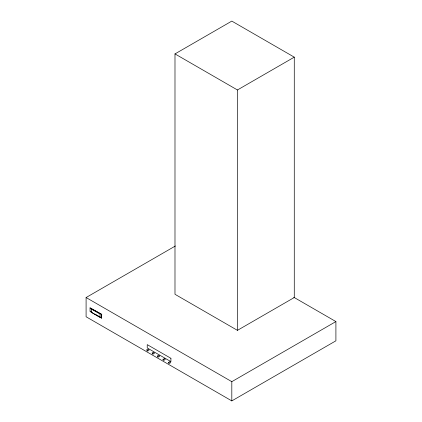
<?xml version="1.0" encoding="UTF-8"?>
<svg xmlns="http://www.w3.org/2000/svg" width="422" height="422" viewBox="0 0 422 422"><rect width="100%" height="100%" fill="white"/><g stroke="black" fill="none" stroke-linecap="round" stroke-linejoin="round"><path stroke-width="0.63" d="M147.784 349.5L148.096 349.094L148.723 349.458L149.035 350.223L148.412 350.54M153.107 352.576L153.423 352.17L154.051 352.528L154.278 353.589L153.735 353.61M158.329 355.588L158.646 355.182L159.268 355.546L159.5 356.601L158.957 356.627M163.968 358.842L164.279 358.436L164.907 358.8L165.224 359.565L164.596 359.882M169.296 361.918L169.918 361.601L170.462 362.255L170.462 362.931L169.918 362.957M174.988 53.91L231.815 21.1L294.271 57.155L294.271 297.536L237.438 330.347L174.988 294.292L174.988 53.91L237.438 89.97L294.271 57.155M293.781 297.257L335.907 321.575L335.907 340.807L231.815 400.9L86.093 316.769L86.093 297.536L175.394 245.979M90.05 307.881L101.744 314.395L101.538 318.104L90.05 311.473L90.05 307.881L101.744 314.395M86.093 297.536L231.815 381.667L335.907 321.575M90.804 311.668L91.901 312.301M95.182 314.195L96.274 314.823M97.371 315.456L98.463 316.089M100.104 317.033L101.744 317.982M237.438 89.97L237.438 330.347M231.815 381.667L231.815 400.9M101.538 314.511L101.538 318.104M146.83 349.812L147.056 350.867L147.911 351.115L147.684 350.054L146.83 349.812M152.152 352.887L152.379 353.942L153.239 354.19L153.007 353.13L152.152 352.887M157.374 355.899L157.601 356.954L158.456 357.202L158.229 356.147L157.374 355.899M163.013 359.154L163.24 360.209L164.095 360.457L163.868 359.402L163.013 359.154M168.336 362.229L168.568 363.284L169.422 363.532L169.19 362.477L168.336 362.229M100.056 314.068L91.384 309.062L91.384 312.375L100.056 317.381L100.056 314.068M170.91 358.299L147.231 344.632L147.231 347.95L170.91 361.617L170.91 358.299"/></g></svg>
